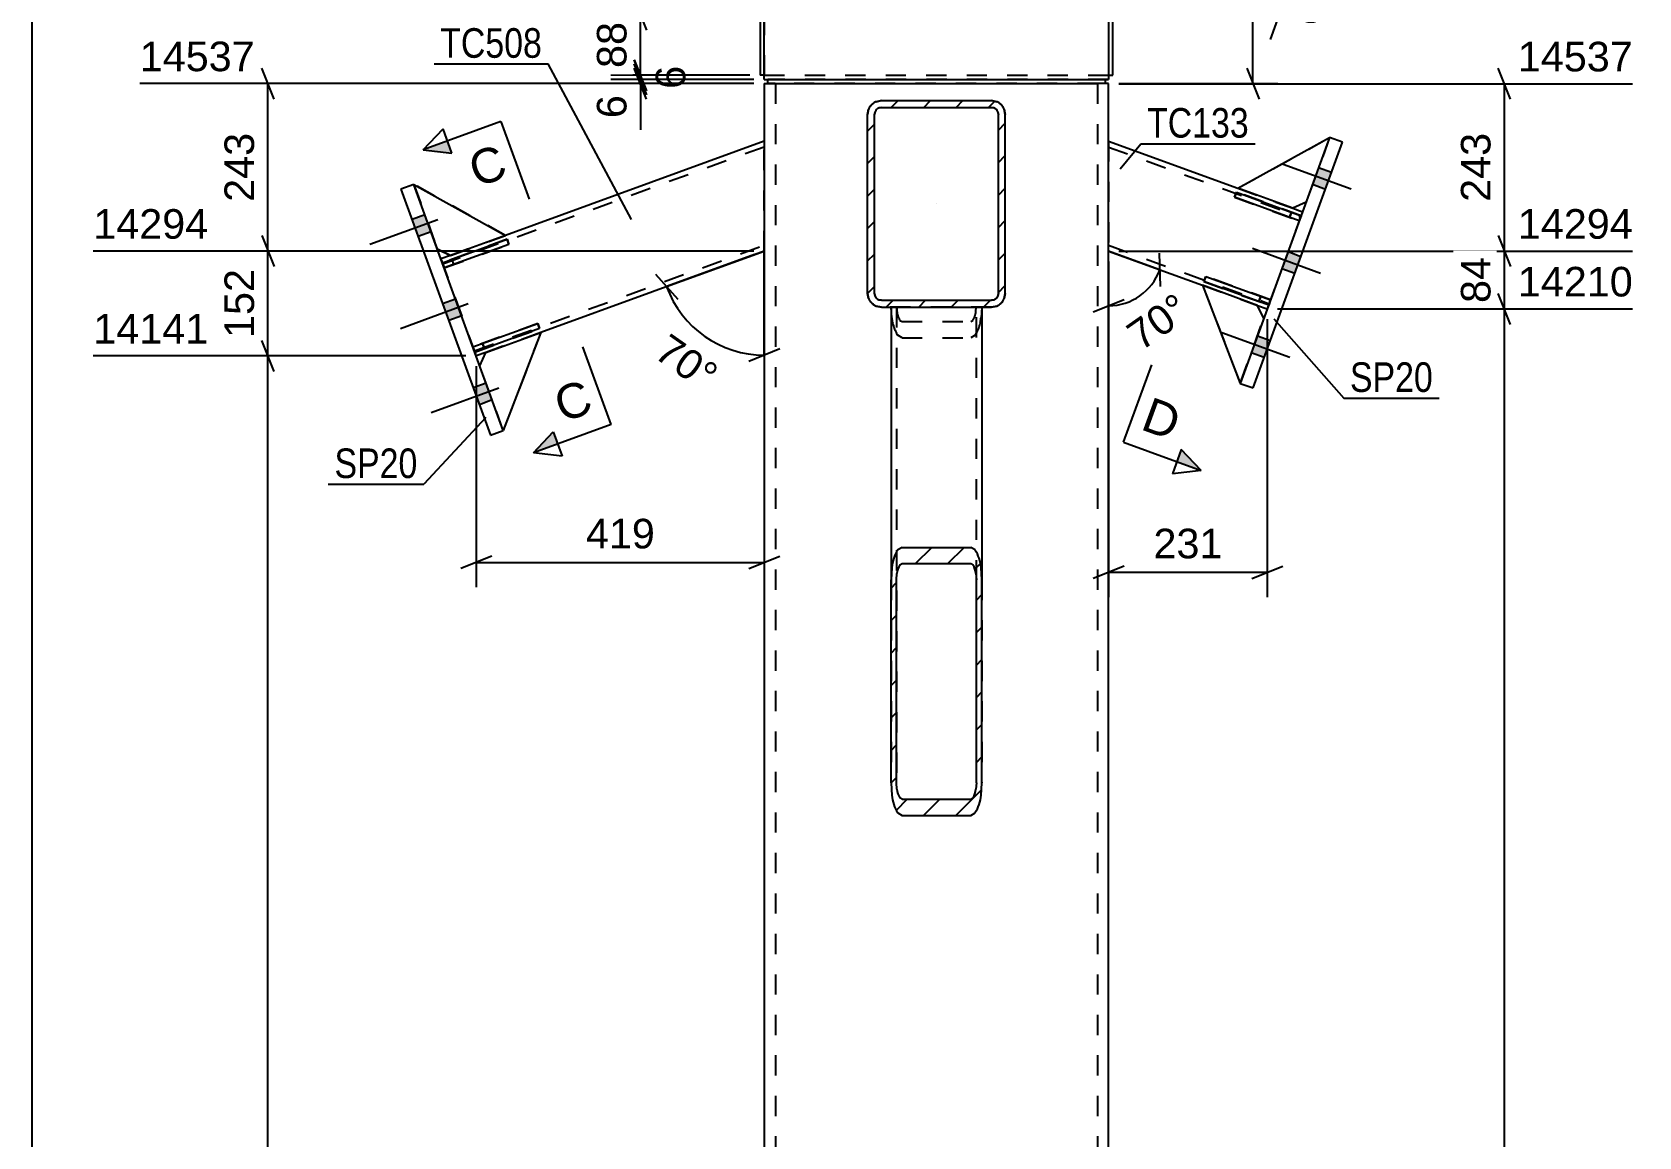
# Model space of a CAD drawing. Header units: millimetres. Extents: x -365 to 476, y -61 to 533.
# Drawn here: x -87.6 to 68, y 347.9 to 454.9 of the extents above; entities that cross this region are included whole.
import ezdxf

# ---------------------------------------------------------------- set-up
doc = ezdxf.new("R2010")
doc.units = ezdxf.units.MM
doc.linetypes.add('DXK_LINE_DOT2', pattern=[3.9198, 1.9599, -1.9599])
doc.linetypes.add('DXK_LINE_DOT3', pattern=[5.9187, 2.979, -0.9799, 0.9799, -0.9799])
doc.styles.add('Arial', font='arial.ttf', dxfattribs={"height": 0.2})
doc.styles.add('Arial Narrow', font='ARIALN.TTF', dxfattribs={"height": 0.2})

# ---------------------------------------------------------------- blocks, each defined once
blk = doc.blocks.new('Part-284858020-1222 - 1136')
at = {"linetype": 'Continuous'}
h = blk.add_hatch(dxfattribs=at)
h.set_pattern_fill('', scale=0.7, style=0, pattern_type=0)
h.set_pattern_definition([(45, (-6.6667, 429.5982), (-1.57154, 1.57154), [])])
h.paths.add_polyline_path([(-6.67, 446.93), (-6.67, 429.6), (-6.57, 429.09), (-6.28, 428.66), (-5.84, 428.37), (-5.33, 428.26), (5.33, 428.26), (5.84, 428.37), (6.28, 428.66), (6.57, 429.09), (6.67, 429.6), (6.67, 446.93), (6.57, 447.44), (6.28, 447.87), (5.84, 448.16), (5.33, 448.26), (-5.33, 448.26), (-5.84, 448.16), (-6.28, 447.87), (-6.57, 447.44)])
h.paths.add_polyline_path([(-5.8, 447.4), (-5.59, 447.55), (-5.33, 447.6), (5.33, 447.6), (5.59, 447.55), (5.8, 447.4), (5.95, 447.19), (6, 446.93), (6, 429.6), (5.95, 429.34), (5.8, 429.13), (5.59, 428.98), (5.33, 428.93), (-5.33, 428.93), (-5.59, 428.98), (-5.8, 429.13), (-5.95, 429.34), (-6, 429.6), (-6, 446.93), (-5.95, 447.19)])
at = {"color": 7, "linetype": 'DXK_LINE_DOT2'}
for p, q in [((-5.84, 448.16), (-5.33, 448.26)), ((-5.33, 448.26), (5.33, 448.26)), ((5.33, 448.26), (5.84, 448.16)), ((-6.67, 446.93), (-6.57, 447.44)), ((-6.67, 429.6), (-6.67, 446.93)), ((-5.95, 447.19), (-6, 446.93)), ((-6, 429.6), (-6, 446.93)), ((-5.33, 447.6), (-5.59, 447.55)), ((-5.33, 447.6), (5.33, 447.6)), ((5.59, 447.55), (5.33, 447.6)), ((6, 446.93), (5.95, 447.19)), ((6, 429.6), (6, 446.93)), ((6.57, 447.44), (6.67, 446.93)), ((6.67, 429.6), (6.67, 446.93)), ((-6.57, 429.09), (-6.67, 429.6)), ((-6, 429.6), (-5.95, 429.34)), ((5.95, 429.34), (6, 429.6)), ((6.67, 429.6), (6.57, 429.09)), ((-5.33, 428.26), (-5.84, 428.37)), ((-5.59, 428.98), (-5.33, 428.93)), ((-5.33, 428.93), (5.33, 428.93)), ((-5.33, 428.26), (5.33, 428.26)), ((5.33, 428.93), (5.59, 428.98)), ((5.84, 428.37), (5.33, 428.26))]:
    blk.add_line(p, q, dxfattribs=at)
at = {"color": 2, "linetype": 'Continuous'}
for p, q in [((-5.33, 448.26), (-5.84, 448.16)), ((-5.33, 448.26), (5.33, 448.26)), ((5.84, 448.16), (5.33, 448.26)), ((-6.57, 447.44), (-6.67, 446.93)), ((-6.67, 429.6), (-6.67, 446.93)), ((-6, 446.93), (-5.95, 447.19)), ((-6, 429.6), (-6, 446.93)), ((-5.59, 447.55), (-5.33, 447.6)), ((-5.33, 447.6), (5.33, 447.6)), ((5.33, 447.6), (5.59, 447.55)), ((5.95, 447.19), (6, 446.93)), ((6, 429.6), (6, 446.93)), ((6.67, 446.93), (6.57, 447.44)), ((6.67, 429.6), (6.67, 446.93)), ((-6.67, 429.6), (-6.57, 429.09)), ((-5.95, 429.34), (-6, 429.6)), ((6, 429.6), (5.95, 429.34)), ((6.57, 429.09), (6.67, 429.6)), ((-5.84, 428.37), (-5.33, 428.26)), ((-5.33, 428.93), (-5.59, 428.98)), ((-5.33, 428.93), (5.33, 428.93)), ((-5.33, 428.26), (5.33, 428.26)), ((5.59, 428.98), (5.33, 428.93)), ((5.33, 428.26), (5.84, 428.37))]:
    blk.add_line(p, q, dxfattribs=at)
at = {"color": 7, "linetype": 'DXK_LINE_DOT3'}
blk.add_line((0, 438.26), (0, 438.26), dxfattribs=at)
at = {"color": 7, "linetype": 'DXK_LINE_DOT2'}
for centre, radius, start, end in [((-5.33, 446.93), 1.33, 112.5, 157.5), ((-5.33, 446.93), 0.667, 112.5, 157.5), ((5.33, 446.93), 0.667, 22.5, 67.5), ((5.33, 446.93), 1.33, 22.5, 67.5), ((-5.33, 429.6), 1.33, 202.5, 247.5), ((-5.33, 429.6), 0.667, 202.5, 247.5), ((5.33, 429.6), 0.667, 292.5, 337.5), ((5.33, 429.6), 1.33, 292.5, 337.5)]:
    blk.add_arc(centre, radius, start, end, dxfattribs=at)
at = {"color": 2, "linetype": 'Continuous'}
for centre, radius, start, end in [((-5.33, 446.93), 1.33, 112.5, 157.5), ((-5.33, 446.93), 0.667, 112.5, 157.5), ((5.33, 446.93), 0.667, 22.5, 67.5), ((5.33, 446.93), 1.33, 22.5, 67.5), ((-5.33, 429.6), 1.33, 202.5, 247.5), ((-5.33, 429.6), 0.667, 202.5, 247.5), ((5.33, 429.6), 0.667, 292.5, 337.5), ((5.33, 429.6), 1.33, 292.5, 337.5)]:
    blk.add_arc(centre, radius, start, end, dxfattribs=at)
blk = doc.blocks.new('Part-284858020-1225 - 1136')
at = {"linetype": 'Continuous'}
h = blk.add_hatch(dxfattribs=at)
h.set_pattern_fill('', scale=0.7, style=0, pattern_type=0)
h.set_pattern_definition([(45, (-4.4, 382.2082), (-1.57154, 1.57154), [])])
h.paths.add_polyline_path([(-4.4, 401.87), (-4.4, 382.21), (-4.32, 381), (-4.09, 379.98), (-3.74, 379.3), (-3.33, 379.06), (3.33, 379.06), (3.74, 379.3), (4.09, 379.98), (4.32, 381), (4.4, 382.21), (4.4, 401.87), (4.32, 403.07), (4.09, 404.09), (3.74, 404.77), (3.33, 405.01), (-3.33, 405.01), (-3.74, 404.77), (-4.09, 404.09), (-4.32, 403.07)])
h.paths.add_polyline_path([(-3.71, 402.98), (-3.54, 403.32), (-3.33, 403.44), (3.33, 403.44), (3.54, 403.32), (3.71, 402.98), (3.83, 402.47), (3.87, 401.87), (3.87, 382.21), (3.83, 381.61), (3.71, 381.1), (3.54, 380.76), (3.33, 380.64), (-3.33, 380.64), (-3.54, 380.76), (-3.71, 381.1), (-3.83, 381.61), (-3.87, 382.21), (-3.87, 401.87), (-3.83, 402.47)])
at = {"color": 2, "linetype": 'Continuous'}
for p, q in [((-4.4, 428.26), (-4.4, 401.87)), ((4.4, 428.26), (4.4, 401.87)), ((-3.33, 405.01), (-3.74, 404.77)), ((-3.33, 405.01), (3.33, 405.01)), ((3.74, 404.77), (3.33, 405.01)), ((-4.32, 403.07), (-4.4, 401.87)), ((-3.54, 403.32), (-3.33, 403.44)), ((-3.33, 403.44), (3.33, 403.44)), ((3.33, 403.44), (3.54, 403.32)), ((4.4, 401.87), (4.32, 403.07)), ((-4.4, 382.21), (-4.4, 401.87)), ((-3.87, 401.87), (-3.83, 402.47)), ((-3.87, 382.21), (-3.87, 401.87)), ((3.83, 402.47), (3.87, 401.87)), ((3.87, 382.21), (3.87, 401.87)), ((4.4, 382.21), (4.4, 401.87)), ((-4.4, 382.21), (-4.32, 381)), ((-3.83, 381.61), (-3.87, 382.21)), ((3.87, 382.21), (3.83, 381.61)), ((4.32, 381), (4.4, 382.21)), ((-3.33, 380.64), (-3.54, 380.76)), ((-3.33, 380.64), (3.33, 380.64)), ((3.54, 380.76), (3.33, 380.64)), ((-3.74, 379.3), (-3.33, 379.06)), ((-3.33, 379.06), (3.33, 379.06)), ((3.33, 379.06), (3.74, 379.3))]:
    blk.add_line(p, q, dxfattribs=at)
at = {"color": 7, "linetype": 'DXK_LINE_DOT2'}
for p, q in [((-4.4, 428.26), (4.4, 428.26)), ((-4.32, 427.24), (-4.39, 428.26)), ((-3.87, 428.26), (-3.87, 382.21)), ((-3.85, 428.26), (-3.83, 427.84)), ((3.83, 427.84), (3.85, 428.26)), ((3.87, 428.26), (3.85, 428.26)), ((3.87, 382.21), (3.87, 428.26)), ((4.39, 428.26), (4.32, 427.24)), ((-3.54, 426.99), (-3.33, 426.87)), ((-3.33, 426.87), (3.33, 426.87)), ((3.33, 426.87), (3.54, 426.99)), ((-3.33, 425.3), (-3.74, 425.54)), ((-3.33, 425.3), (3.33, 425.3)), ((3.74, 425.54), (3.33, 425.3)), ((-4.4, 401.87), (-4.4, 382.21)), ((4.4, 401.87), (4.4, 382.21))]:
    blk.add_line(p, q, dxfattribs=at)
for centre, radius, start, end in [((-0.65, 427.53), 3.68, 184.5911, 212.8755), ((-1.99, 427.99), 1.84, 184.5911, 212.8755), ((1.99, 427.99), 1.84, 327.1245, 355.4089), ((0.65, 427.53), 3.68, 327.1245, 355.4089)]:
    blk.add_arc(centre, radius, start, end, dxfattribs=at)
at = {"color": 2, "linetype": 'Continuous'}
for centre, radius, start, end in [((-0.65, 402.78), 3.68, 147.1245, 175.4089), ((0.65, 402.78), 3.68, 4.5911, 32.8755), ((-1.99, 402.32), 1.84, 147.1245, 175.4089), ((1.99, 402.32), 1.84, 4.5911, 32.8755), ((-1.99, 381.75), 1.84, 184.5911, 212.8755), ((1.99, 381.75), 1.84, 327.1245, 355.4089), ((-0.65, 381.3), 3.68, 184.5911, 212.8755), ((0.65, 381.3), 3.68, 327.1245, 355.4089)]:
    blk.add_arc(centre, radius, start, end, dxfattribs=at)
blk = doc.blocks.new('Part-284858020-1292 - 1136')
at = {"color": 2, "linetype": 'Continuous'}
for p, q in [((-16.67, 449.91), (-16.67, 104.87)), ((-16.67, 449.91), (-16.33, 449.91)), ((-15.61, 449.91), (-14.53, 449.91)), ((-14.53, 449.91), (15.61, 449.91)), ((16.67, 449.91), (16.33, 449.91)), ((16.67, 104.87), (16.67, 449.91))]:
    blk.add_line(p, q, dxfattribs=at)
at = {"color": 7, "linetype": 'DXK_LINE_DOT2'}
for p, q in [((-16.5, 449.91), (-15.61, 449.91)), ((-15.6, 449.91), (-15.6, 104.87)), ((16.33, 449.91), (15.35, 449.91)), ((15.6, 449.91), (15.6, 104.87))]:
    blk.add_line(p, q, dxfattribs=at)
blk = doc.blocks.new('Part-284858020-1227 - 1136')
at = {"color": 7, "linetype": 'DXK_LINE_DOT2'}
for p, q in [((-16.67, 443.77), (-47.81, 432.43)), ((-16.67, 433.69), (-16.67, 444.33)), ((-41.73, 435.21), (-47.05, 433.28)), ((-44.75, 424.04), (-16.67, 434.26)), ((-47.99, 432.93), (-44.57, 423.54)), ((-38.31, 425.82), (-43.63, 423.88))]:
    blk.add_line(p, q, dxfattribs=at)
at = {"color": 2, "linetype": 'Continuous'}
for p, q in [((-16.67, 444.33), (-41.73, 435.21)), ((-47.05, 433.28), (-47.99, 432.93)), ((-16.67, 433.69), (-38.31, 425.82)), ((-43.63, 423.88), (-44.57, 423.54))]:
    blk.add_line(p, q, dxfattribs=at)
blk = doc.blocks.new('Part-284858020-1311 - 1136')
at = {"color": 2, "linetype": 'Continuous'}
for p, q in [((-47.85, 432.56), (-41.59, 434.84)), ((-41.41, 434.34), (-47.67, 432.06)), ((-41.59, 434.84), (-41.41, 434.34)), ((-47.67, 432.06), (-47.85, 432.56))]:
    blk.add_line(p, q, dxfattribs=at)
at = {"color": 7, "linetype": 'DXK_LINE_DOT2'}
blk.add_line((-46.73, 432.4), (-46.91, 432.9), dxfattribs=at)
blk = doc.blocks.new('Part-284858020-1305 - 1136')
at = {"color": 7, "linetype": 'DXK_LINE_DOT2'}
for p, q in [((29.2, 439.77), (38.08, 444.7)), ((38.08, 444.7), (35.8, 438.43)), ((34.52, 437.84), (29.2, 439.77)), ((35.8, 438.43), (34.52, 437.84))]:
    blk.add_line(p, q, dxfattribs=at)
blk = doc.blocks.new('Part-284858020-1309 - 1136')
at = {"color": 7, "linetype": 'DXK_LINE_DOT2'}
for p, q in [((-41.59, 434.84), (-47.85, 432.56)), ((-47.67, 432.06), (-41.41, 434.34)), ((-41.41, 434.34), (-41.59, 434.84)), ((-46.73, 432.4), (-46.91, 432.9)), ((-47.85, 432.56), (-47.67, 432.06))]:
    blk.add_line(p, q, dxfattribs=at)
blk = doc.blocks.new('Part-284858020-1288 - 1136')
at = {"color": 2, "linetype": 'Continuous'}
for p, q in [((-17.07, 456.57), (-16.67, 456.57)), ((-17.07, 456.57), (-17.07, 450.71)), ((-16.67, 450.71), (-17.07, 450.71))]:
    blk.add_line(p, q, dxfattribs=at)
at = {"color": 7, "linetype": 'DXK_LINE_DOT2'}
blk.add_line((-16.67, 456.57), (-16.67, 450.71), dxfattribs=at)
blk = doc.blocks.new('Part-284858020-1246 - 1136')
at = {"color": 2, "linetype": 'Continuous'}
for p, q in [((16.67, 444.33), (29.2, 439.77)), ((34.52, 437.84), (35.46, 437.49)), ((16.67, 433.69), (25.78, 430.38)), ((31.1, 428.44), (32.04, 428.1))]:
    blk.add_line(p, q, dxfattribs=at)
at = {"color": 7, "linetype": 'DXK_LINE_DOT2'}
for p, q in [((16.67, 444.33), (16.67, 433.69)), ((16.67, 443.77), (35.28, 436.99)), ((29.2, 439.77), (34.52, 437.84)), ((35.46, 437.49), (32.04, 428.1)), ((16.67, 434.26), (32.22, 428.6)), ((25.78, 430.38), (31.1, 428.44))]:
    blk.add_line(p, q, dxfattribs=at)
blk = doc.blocks.new('Part-284858020-1248 - 1136')
at = {"color": 2, "linetype": 'Continuous'}
for p, q in [((38.08, 444.7), (29.42, 420.89)), ((30.67, 420.44), (39.34, 444.24)), ((39.34, 444.24), (38.08, 444.7)), ((29.42, 420.89), (30.67, 420.44))]:
    blk.add_line(p, q, dxfattribs=at)
blk = doc.blocks.new('Part-284858020-1249 - 1136')
at = {"color": 2, "linetype": 'Continuous'}
for p, q in [((-50.61, 440.14), (-51.86, 439.68)), ((-51.86, 439.68), (-43.2, 415.88)), ((-41.95, 416.33), (-50.61, 440.14)), ((-43.2, 415.88), (-41.95, 416.33))]:
    blk.add_line(p, q, dxfattribs=at)
blk = doc.blocks.new('Part-284858020-1306 - 1136')
at = {"color": 2, "linetype": 'Continuous'}
for p, q in [((29.2, 439.77), (38.08, 444.7)), ((34.52, 437.84), (29.2, 439.77)), ((35.8, 438.43), (34.52, 437.84))]:
    blk.add_line(p, q, dxfattribs=at)
at = {"color": 7, "linetype": 'DXK_LINE_DOT2'}
blk.add_line((38.08, 444.7), (35.8, 438.43), dxfattribs=at)
blk = doc.blocks.new('Part-284858020-1316 - 1136')
at = {"color": 2, "linetype": 'Continuous'}
for p, q in [((-43.63, 423.88), (-38.31, 425.82)), ((-38.31, 425.82), (-41.95, 416.33)), ((-44.23, 422.6), (-43.63, 423.88))]:
    blk.add_line(p, q, dxfattribs=at)
at = {"color": 7, "linetype": 'DXK_LINE_DOT2'}
blk.add_line((-41.95, 416.33), (-44.23, 422.6), dxfattribs=at)
blk = doc.blocks.new('Part-284858020-1315 - 1136')
at = {"color": 7, "linetype": 'DXK_LINE_DOT2'}
for p, q in [((-43.63, 423.88), (-38.31, 425.82)), ((-38.31, 425.82), (-41.95, 416.33)), ((-44.23, 422.6), (-43.63, 423.88)), ((-41.95, 416.33), (-44.23, 422.6))]:
    blk.add_line(p, q, dxfattribs=at)
blk = doc.blocks.new('Part-284858020-1252 - 1136')
at = {"color": 2, "linetype": 'Continuous'}
for p, q in [((-16.33, 449.91), (-16.33, 450.31)), ((-16.33, 450.31), (16.33, 450.31)), ((-15.61, 449.91), (-16.33, 449.91)), ((16.33, 449.91), (15.61, 449.91)), ((16.33, 450.31), (16.33, 449.91))]:
    blk.add_line(p, q, dxfattribs=at)
at = {"color": 7, "linetype": 'DXK_LINE_DOT2'}
blk.add_line((15.61, 449.91), (-15.61, 449.91), dxfattribs=at)
blk = doc.blocks.new('Part-284858020-1258 - 1136')
at = {"color": 7, "linetype": 'DXK_LINE_DOT2'}
for p, q in [((-5.33, 448.26), (-5.84, 448.16)), ((-5.33, 448.26), (5.33, 448.26)), ((5.84, 448.16), (5.33, 448.26)), ((-6.57, 447.44), (-6.67, 446.93)), ((-6.67, 429.6), (-6.67, 446.93)), ((-6, 446.93), (-5.95, 447.19)), ((-6, 429.6), (-6, 446.93)), ((-5.59, 447.55), (-5.33, 447.6)), ((-5.33, 447.6), (5.33, 447.6)), ((5.33, 447.6), (5.59, 447.55)), ((5.95, 447.19), (6, 446.93)), ((6, 429.6), (6, 446.93)), ((6.67, 446.93), (6.57, 447.44)), ((6.67, 429.6), (6.67, 446.93)), ((-6.67, 429.6), (-6.57, 429.09)), ((-5.95, 429.34), (-6, 429.6)), ((6, 429.6), (5.95, 429.34)), ((6.57, 429.09), (6.67, 429.6)), ((-5.84, 428.37), (-5.33, 428.26)), ((-5.33, 428.93), (-5.59, 428.98)), ((-5.33, 428.93), (5.33, 428.93)), ((5.33, 428.26), (-5.33, 428.26)), ((5.59, 428.98), (5.33, 428.93)), ((5.33, 428.26), (5.84, 428.37))]:
    blk.add_line(p, q, dxfattribs=at)
at = {"color": 7, "linetype": 'DXK_LINE_DOT3'}
blk.add_line((0, 438.26), (0, 438.26), dxfattribs=at)
at = {"color": 7, "linetype": 'DXK_LINE_DOT2'}
for centre, radius, start, end in [((-5.33, 446.93), 1.33, 112.5, 157.5), ((-5.33, 446.93), 0.667, 112.5, 157.5), ((5.33, 446.93), 0.667, 22.5, 67.5), ((5.33, 446.93), 1.33, 22.5, 67.5), ((-5.33, 429.6), 1.33, 202.5, 247.5), ((-5.33, 429.6), 0.667, 202.5, 247.5), ((5.33, 429.6), 0.667, 292.5, 337.5), ((5.33, 429.6), 1.33, 292.5, 337.5)]:
    blk.add_arc(centre, radius, start, end, dxfattribs=at)
blk = doc.blocks.new('Part-284858020-1286 - 1136')
at = {"color": 2, "linetype": 'Continuous'}
for p, q in [((-16.67, 456.97), (-14.9, 456.97)), ((-16.67, 456.97), (-16.67, 456.17)), ((-16.67, 450.31), (-16.67, 456.17)), ((1.24, 456.97), (-1.57, 456.97)), ((16.67, 456.97), (14.57, 456.97)), ((16.67, 456.97), (16.67, 456.91)), ((16.67, 456.91), (16.67, 450.31)), ((-16.67, 450.31), (-16.33, 450.31)), ((16.33, 450.31), (16.67, 450.31))]:
    blk.add_line(p, q, dxfattribs=at)
at = {"color": 7, "linetype": 'DXK_LINE_DOT2'}
for p, q in [((-16.67, 456.57), (16.67, 456.57)), ((-16.67, 456.57), (-16.67, 456.54)), ((-16.67, 456.54), (-16.67, 456.33)), ((-14.9, 456.97), (-1.57, 456.97)), ((14.57, 456.97), (1.24, 456.97)), ((16.67, 456.54), (16.67, 456.57)), ((-16.67, 450.71), (16.67, 450.71)), ((16.67, 450.31), (-16.33, 450.31))]:
    blk.add_line(p, q, dxfattribs=at)
blk = doc.blocks.new('Part-284858020-1287 - 1136')
at = {"color": 2, "linetype": 'Continuous'}
for p, q in [((17.07, 456.57), (16.67, 456.57)), ((17.07, 450.71), (17.07, 456.57)), ((16.67, 450.71), (17.07, 450.71))]:
    blk.add_line(p, q, dxfattribs=at)
at = {"color": 7, "linetype": 'DXK_LINE_DOT2'}
blk.add_line((16.67, 456.57), (16.67, 450.71), dxfattribs=at)
blk = doc.blocks.new('Part-284858020-1301 - 1136')
at = {"color": 7, "linetype": 'DXK_LINE_DOT2'}
for p, q in [((29.06, 439.4), (28.88, 438.9)), ((28.88, 438.9), (35.14, 436.62)), ((35.32, 437.12), (29.06, 439.4)), ((34.38, 437.46), (34.2, 436.96)), ((35.14, 436.62), (35.32, 437.12))]:
    blk.add_line(p, q, dxfattribs=at)
blk = doc.blocks.new('Part-284858020-1302 - 1136')
at = {"color": 7, "linetype": 'DXK_LINE_DOT2'}
for p, q in [((26.1, 431.25), (25.91, 430.75)), ((32.36, 428.97), (26.1, 431.25)), ((25.91, 430.75), (32.18, 428.47)), ((31.42, 429.32), (31.24, 428.82)), ((32.18, 428.47), (32.36, 428.97))]:
    blk.add_line(p, q, dxfattribs=at)
blk = doc.blocks.new('Part-284858020-1303 - 1136')
at = {"color": 2, "linetype": 'Continuous'}
for p, q in [((28.88, 438.9), (29.06, 439.4)), ((35.14, 436.62), (28.88, 438.9)), ((29.06, 439.4), (35.32, 437.12)), ((35.32, 437.12), (35.14, 436.62))]:
    blk.add_line(p, q, dxfattribs=at)
at = {"color": 7, "linetype": 'DXK_LINE_DOT2'}
blk.add_line((34.2, 436.96), (34.38, 437.46), dxfattribs=at)
blk = doc.blocks.new('Part-284858020-1304 - 1136')
at = {"color": 2, "linetype": 'Continuous'}
for p, q in [((25.91, 430.75), (26.1, 431.25)), ((26.1, 431.25), (32.36, 428.97)), ((32.18, 428.47), (25.91, 430.75)), ((32.36, 428.97), (32.18, 428.47))]:
    blk.add_line(p, q, dxfattribs=at)
at = {"color": 7, "linetype": 'DXK_LINE_DOT2'}
blk.add_line((31.24, 428.82), (31.42, 429.32), dxfattribs=at)
blk = doc.blocks.new('Part-284858020-1307 - 1136')
at = {"color": 7, "linetype": 'DXK_LINE_DOT2'}
for p, q in [((31.1, 428.44), (25.78, 430.38)), ((25.78, 430.38), (29.42, 420.89)), ((31.7, 427.16), (31.1, 428.44)), ((29.42, 420.89), (31.7, 427.16))]:
    blk.add_line(p, q, dxfattribs=at)
blk = doc.blocks.new('Part-284858020-1308 - 1136')
at = {"color": 2, "linetype": 'Continuous'}
for p, q in [((31.1, 428.44), (25.78, 430.38)), ((25.78, 430.38), (29.42, 420.89)), ((31.7, 427.16), (31.1, 428.44))]:
    blk.add_line(p, q, dxfattribs=at)
at = {"color": 7, "linetype": 'DXK_LINE_DOT2'}
blk.add_line((29.42, 420.89), (31.7, 427.16), dxfattribs=at)
blk = doc.blocks.new('Part-284858020-1310 - 1136')
at = {"color": 7, "linetype": 'DXK_LINE_DOT2'}
for p, q in [((-38.62, 426.69), (-44.89, 424.41)), ((-38.44, 426.19), (-38.62, 426.69)), ((-44.71, 423.91), (-38.44, 426.19)), ((-44.89, 424.41), (-44.71, 423.91)), ((-43.95, 424.76), (-43.77, 424.26))]:
    blk.add_line(p, q, dxfattribs=at)
blk = doc.blocks.new('Part-284858020-1312 - 1136')
at = {"color": 2, "linetype": 'Continuous'}
for p, q in [((-44.89, 424.41), (-38.62, 426.69)), ((-38.62, 426.69), (-38.44, 426.19)), ((-38.44, 426.19), (-44.71, 423.91)), ((-44.71, 423.91), (-44.89, 424.41))]:
    blk.add_line(p, q, dxfattribs=at)
at = {"color": 7, "linetype": 'DXK_LINE_DOT2'}
blk.add_line((-43.77, 424.26), (-43.95, 424.76), dxfattribs=at)
blk = doc.blocks.new('Part-284858020-1313 - 1136')
at = {"color": 7, "linetype": 'DXK_LINE_DOT2'}
for p, q in [((-41.73, 435.21), (-50.61, 440.14)), ((-50.61, 440.14), (-48.33, 433.87)), ((-47.05, 433.28), (-41.73, 435.21)), ((-48.33, 433.87), (-47.05, 433.28))]:
    blk.add_line(p, q, dxfattribs=at)
blk = doc.blocks.new('Part-284858020-1314 - 1136')
at = {"color": 2, "linetype": 'Continuous'}
for p, q in [((-50.61, 440.14), (-41.73, 435.21)), ((-41.73, 435.21), (-47.05, 433.28)), ((-47.05, 433.28), (-48.33, 433.87))]:
    blk.add_line(p, q, dxfattribs=at)
at = {"color": 7, "linetype": 'DXK_LINE_DOT2'}
blk.add_line((-48.33, 433.87), (-50.61, 440.14), dxfattribs=at)
blk = doc.blocks.new('Bolt-284858020-1339 - 1136')
at = {"linetype": 'Continuous'}
for points in [[(37.67, 439.67), (38.26, 441.3), (37.01, 441.75), (36.42, 440.13)], [(37.67, 439.67), (38.26, 441.3), (37.01, 441.75), (36.42, 440.13)], [(37.67, 439.67), (38.26, 441.3), (37.01, 441.75), (36.42, 440.13)], [(34.71, 431.53), (35.3, 433.15), (34.05, 433.61), (33.45, 431.98)], [(34.71, 431.53), (35.3, 433.15), (34.05, 433.61), (33.45, 431.98)], [(31.74, 423.38), (32.34, 425.01), (31.08, 425.47), (30.49, 423.84)], [(31.74, 423.38), (32.34, 425.01), (31.08, 425.47), (30.49, 423.84)], [(31.74, 423.38), (32.34, 425.01), (31.08, 425.47), (30.49, 423.84)]]:
    blk.add_hatch(color=1, dxfattribs=at).paths.add_polyline_path(points)
at = {"color": 1, "linetype": 'Continuous'}
for p, q in [((40.16, 439.69), (33.58, 442.08)), ((40.16, 439.69), (33.58, 442.08)), ((40.16, 439.69), (33.58, 442.08)), ((38.26, 441.3), (37.01, 441.75)), ((38.26, 441.3), (37.01, 441.75)), ((38.26, 441.3), (37.01, 441.75)), ((37.67, 439.67), (36.42, 440.13)), ((37.67, 439.67), (36.42, 440.13)), ((37.67, 439.67), (36.42, 440.13)), ((37.2, 431.54), (30.62, 433.94)), ((37.2, 431.54), (30.62, 433.94)), ((35.3, 433.15), (34.05, 433.61)), ((35.3, 433.15), (34.05, 433.61)), ((34.71, 431.53), (33.45, 431.98)), ((34.71, 431.53), (33.45, 431.98)), ((34.23, 423.4), (27.65, 425.79)), ((34.23, 423.4), (27.65, 425.79)), ((34.23, 423.4), (27.65, 425.79)), ((32.34, 425.01), (31.08, 425.47)), ((32.34, 425.01), (31.08, 425.47)), ((32.34, 425.01), (31.08, 425.47)), ((31.74, 423.38), (30.49, 423.84)), ((31.74, 423.38), (30.49, 423.84)), ((31.74, 423.38), (30.49, 423.84))]:
    blk.add_line(p, q, dxfattribs=at)
blk = doc.blocks.new('Bolt-284858020-1340 - 1136')
at = {"linetype": 'Continuous'}
for points in [[(-48.95, 435.57), (-49.54, 437.19), (-50.79, 436.74), (-50.2, 435.11)], [(-48.95, 435.57), (-49.54, 437.19), (-50.79, 436.74), (-50.2, 435.11)], [(-48.95, 435.57), (-49.54, 437.19), (-50.79, 436.74), (-50.2, 435.11)], [(-45.98, 427.42), (-46.58, 429.05), (-47.83, 428.59), (-47.24, 426.97)], [(-45.98, 427.42), (-46.58, 429.05), (-47.83, 428.59), (-47.24, 426.97)], [(-43.02, 419.28), (-43.61, 420.91), (-44.86, 420.45), (-44.27, 418.82)], [(-43.02, 419.28), (-43.61, 420.91), (-44.86, 420.45), (-44.27, 418.82)], [(-43.02, 419.28), (-43.61, 420.91), (-44.86, 420.45), (-44.27, 418.82)]]:
    blk.add_hatch(color=1, dxfattribs=at).paths.add_polyline_path(points)
at = {"color": 1, "linetype": 'Continuous'}
for p, q in [((-48.3, 436.72), (-54.88, 434.33)), ((-48.3, 436.72), (-54.88, 434.33)), ((-48.3, 436.72), (-54.88, 434.33)), ((-49.54, 437.19), (-50.79, 436.74)), ((-49.54, 437.19), (-50.79, 436.74)), ((-49.54, 437.19), (-50.79, 436.74)), ((-48.95, 435.57), (-50.2, 435.11)), ((-48.95, 435.57), (-50.2, 435.11)), ((-48.95, 435.57), (-50.2, 435.11)), ((-45.34, 428.58), (-51.92, 426.18)), ((-45.34, 428.58), (-51.92, 426.18)), ((-46.58, 429.05), (-47.83, 428.59)), ((-46.58, 429.05), (-47.83, 428.59)), ((-45.98, 427.42), (-47.24, 426.97)), ((-45.98, 427.42), (-47.24, 426.97)), ((-42.38, 420.43), (-48.95, 418.04)), ((-42.38, 420.43), (-48.95, 418.04)), ((-42.38, 420.43), (-48.95, 418.04)), ((-43.61, 420.91), (-44.86, 420.45)), ((-43.61, 420.91), (-44.86, 420.45)), ((-43.61, 420.91), (-44.86, 420.45)), ((-43.02, 419.28), (-44.27, 418.82)), ((-43.02, 419.28), (-44.27, 418.82)), ((-43.02, 419.28), (-44.27, 418.82))]:
    blk.add_line(p, q, dxfattribs=at)
blk = doc.blocks.new('StraightDimension-284858020-16492 - 1136')
at = {"color": 7, "linetype": 'Continuous'}
for p, q in [((-29.27, 452.21), (-28.07, 449.21)), ((-28.07, 448.81), (-29.27, 451.81)), ((-18.07, 450.71), (-31.07, 450.71)), ((-17.67, 450.31), (-31.07, 450.31)), ((-28.67, 450.31), (-28.67, 450.71))]:
    blk.add_line(p, q, dxfattribs=at)
at = {"color": 0}
blk.add_wipeout([(-23.72, 452.22), (-27.92, 452.22), (-27.92, 448.8), (-23.72, 448.8)], dxfattribs=at)
at = {"color": 3, "style": 'Arial'}
blk.add_text('6', height=2.87, rotation=90.0002, dxfattribs=at).set_placement((-24.32, 449.4))
blk = doc.blocks.new('StraightDimension-284858020-16491 - 1136')
at = {"color": 7, "linetype": 'Continuous'}
for p, q in [((-29.27, 458.07), (-28.07, 455.07)), ((-18.07, 456.57), (-31.52, 456.57)), ((-28.67, 450.71), (-28.67, 456.57)), ((-28.07, 449.21), (-29.27, 452.21)), ((-18.07, 450.71), (-31.52, 450.71))]:
    blk.add_line(p, q, dxfattribs=at)
at = {"color": 0}
blk.add_wipeout([(-29.42, 456.46), (-33.62, 456.46), (-33.62, 450.82), (-29.42, 450.82)], dxfattribs=at)
at = {"color": 3, "style": 'Arial'}
blk.add_text('88', height=2.865, rotation=90.0002, dxfattribs=at).set_placement((-30.02, 451.42))
blk = doc.blocks.new('StraightDimension-284858020-16274 - 1136')
at = {"color": 7, "linetype": 'Continuous'}
for p, q in [((-64.14, 422.04), (-65.34, 425.04)), ((-45.57, 423.54), (-81.66, 423.54)), ((-64.74, 211.99), (-64.74, 423.54))]:
    blk.add_line(p, q, dxfattribs=at)
at = {"color": 0, "linetype": 'Continuous'}
blk.add_wipeout([(-69.94, 424.14), (-69.94, 428.34), (-82.26, 428.34), (-82.26, 424.14)], dxfattribs=at)
at = {"color": 3, "linetype": 'Continuous', "style": 'Arial'}
blk.add_text('14141', height=2.865, dxfattribs=at).set_placement((-81.66, 424.74))
blk = doc.blocks.new('AngleDimension-284858020-17068 - 1136')
at = {"color": 7, "linetype": 'Continuous'}
for p, q in [((21.63, 431.89), (16.67, 433.69)), ((16.67, 428.41), (16.67, 433.69)), ((16.67, 432.69), (16.67, 428.41)), ((21.58, 433.5), (21.68, 430.27)), ((15.17, 427.81), (18.17, 429.01))]:
    blk.add_line(p, q, dxfattribs=at)
blk.add_arc((16.67, 433.69), 5.28, 270, 340, dxfattribs=at)
at = {"color": 0}
blk.add_wipeout([(25.59, 427.27), (23.18, 430.71), (17.24, 426.55), (19.65, 423.11)], dxfattribs=at)
at = {"color": 3, "style": 'Arial'}
blk.add_text('70°', height=2.865, rotation=35.002, dxfattribs=at).set_placement((19.8, 423.95))
blk = doc.blocks.new('StraightDimension-284858020-3571 - 1136')
at = {"color": 7, "linetype": 'Continuous'}
blk.add_line((-87.58, -1.67), (-87.58, 477.62), dxfattribs=at)
blk = doc.blocks.new('StraightDimension-284858020-16272 - 1136')
at = {"color": 7, "linetype": 'Continuous'}
for p, q in [((-64.14, 448.41), (-65.34, 451.41)), ((-17.67, 449.91), (-77.16, 449.91)), ((-64.74, 433.69), (-64.74, 449.91)), ((-65.34, 435.19), (-64.14, 432.19)), ((-17.67, 433.69), (-81.66, 433.69))]:
    blk.add_line(p, q, dxfattribs=at)
at = {"color": 0, "linetype": 'Continuous'}
blk.add_wipeout([(-65.44, 450.51), (-65.44, 454.71), (-77.76, 454.71), (-77.76, 450.51)], dxfattribs=at)
at = {"color": 0}
blk.add_wipeout([(-65.49, 445.74), (-69.69, 445.74), (-69.69, 437.86), (-65.49, 437.86)], dxfattribs=at)
at = {"color": 3, "linetype": 'Continuous', "style": 'Arial'}
blk.add_text('14537', height=2.865, dxfattribs=at).set_placement((-77.16, 451.11))
at = {"color": 3, "style": 'Arial'}
blk.add_text('243', height=2.865, rotation=90.0002, dxfattribs=at).set_placement((-66.09, 438.46))
blk = doc.blocks.new('StraightDimension-284858020-16273 - 1136')
at = {"color": 7, "linetype": 'Continuous'}
for p, q in [((-65.34, 435.19), (-64.14, 432.19)), ((-17.67, 433.69), (-81.66, 433.69)), ((-64.74, 423.54), (-64.74, 433.69)), ((-64.14, 422.04), (-65.34, 425.04)), ((-45.57, 423.54), (-81.66, 423.54))]:
    blk.add_line(p, q, dxfattribs=at)
at = {"color": 0, "linetype": 'Continuous'}
blk.add_wipeout([(-69.94, 434.29), (-69.94, 438.49), (-82.26, 438.49), (-82.26, 434.29)], dxfattribs=at)
at = {"color": 0}
blk.add_wipeout([(-65.49, 432.55), (-69.69, 432.55), (-69.69, 424.68), (-65.49, 424.68)], dxfattribs=at)
at = {"color": 3, "linetype": 'Continuous', "style": 'Arial'}
blk.add_text('14294', height=2.865, dxfattribs=at).set_placement((-81.66, 434.89))
at = {"color": 3, "style": 'Arial'}
blk.add_text('152', height=2.865, rotation=90.0002, dxfattribs=at).set_placement((-66.09, 425.28))
blk = doc.blocks.new('StraightDimension-284858020-16450 - 1136')
at = {"color": 7, "linetype": 'Continuous'}
for p, q in [((-16.67, 432.69), (-16.67, 401.16)), ((-44.57, 422.54), (-44.57, 401.16)), ((-43.07, 404.16), (-46.07, 402.96)), ((-44.57, 403.56), (-16.67, 403.56)), ((-18.17, 402.96), (-15.17, 404.16))]:
    blk.add_line(p, q, dxfattribs=at)
at = {"color": 0}
blk.add_wipeout([(-26.68, 404.31), (-26.68, 408.51), (-34.55, 408.51), (-34.55, 404.31)], dxfattribs=at)
at = {"color": 3, "style": 'Arial'}
blk.add_text('419', height=2.865, dxfattribs=at).set_placement((-33.95, 404.91))
blk = doc.blocks.new('StraightDimension-284858020-16466 - 1136')
at = {"color": 7, "linetype": 'Continuous'}
for p, q in [((16.67, 432.69), (16.67, 400.2)), ((32.04, 427.1), (32.04, 400.2)), ((18.17, 403.2), (15.17, 402)), ((30.54, 402), (33.54, 403.2)), ((16.67, 402.6), (32.04, 402.6))]:
    blk.add_line(p, q, dxfattribs=at)
at = {"color": 0}
blk.add_wipeout([(28.29, 403.35), (28.29, 407.55), (20.42, 407.55), (20.42, 403.35)], dxfattribs=at)
at = {"color": 3, "style": 'Arial'}
blk.add_text('231', height=2.865, dxfattribs=at).set_placement((21.02, 403.95))
blk = doc.blocks.new('StraightDimension-284858020-16493 - 1136')
at = {"color": 7, "linetype": 'Continuous'}
for p, q in [((-29.27, 451.81), (-28.07, 448.81)), ((-28.07, 448.41), (-29.27, 451.41)), ((-17.67, 450.31), (-31.52, 450.31)), ((-17.67, 449.91), (-31.52, 449.91)), ((-28.67, 449.91), (-28.67, 450.31))]:
    blk.add_line(p, q, dxfattribs=at)
at = {"color": 0}
blk.add_wipeout([(-29.42, 449.38), (-33.62, 449.38), (-33.62, 445.96), (-29.42, 445.96)], dxfattribs=at)
at = {"color": 7, "linetype": 'Continuous'}
blk.add_line((-28.67, 449.91), (-28.67, 445.43), dxfattribs=at)
blk.add_line((-28.67, 449.91), (-28.67, 445.43), dxfattribs=at)
at = {"color": 3, "style": 'Arial'}
blk.add_text('6', height=2.87, rotation=90.0002, dxfattribs=at).set_placement((-30.02, 446.56))
blk = doc.blocks.new('StraightDimension-284858020-16709 - 1136')
at = {"color": 7, "linetype": 'Continuous'}
for p, q in [((55.61, 448.39), (54.41, 451.39)), ((17.67, 449.89), (67.43, 449.89)), ((55.01, 433.69), (55.01, 449.89)), ((54.41, 435.19), (55.61, 432.19)), ((17.67, 433.69), (67.43, 433.69))]:
    blk.add_line(p, q, dxfattribs=at)
at = {"color": 0, "linetype": 'Continuous'}
blk.add_wipeout([(68.03, 450.49), (68.03, 454.69), (55.71, 454.69), (55.71, 450.49)], dxfattribs=at)
at = {"color": 0}
blk.add_wipeout([(54.26, 445.73), (50.06, 445.73), (50.06, 437.86), (54.26, 437.86)], dxfattribs=at)
at = {"color": 3, "linetype": 'Continuous', "style": 'Arial'}
blk.add_text('14537', height=2.865, dxfattribs=at).set_placement((56.31, 451.09))
at = {"color": 3, "style": 'Arial'}
blk.add_text('243', height=2.865, rotation=90.0002, dxfattribs=at).set_placement((53.66, 438.46))
blk = doc.blocks.new('StraightDimension-284858020-16710 - 1136')
at = {"color": 7, "linetype": 'Continuous'}
for p, q in [((54.41, 435.19), (55.61, 432.19)), ((17.67, 433.69), (67.43, 433.69)), ((55.01, 428.1), (55.01, 433.69)), ((55.61, 426.6), (54.41, 429.6)), ((33.04, 428.1), (67.43, 428.1))]:
    blk.add_line(p, q, dxfattribs=at)
at = {"color": 0, "linetype": 'Continuous'}
blk.add_wipeout([(68.03, 434.29), (68.03, 438.49), (55.71, 438.49), (55.71, 434.29)], dxfattribs=at)
at = {"color": 0}
blk.add_wipeout([(54.26, 433.72), (50.06, 433.72), (50.06, 428.07), (54.26, 428.07)], dxfattribs=at)
at = {"color": 3, "linetype": 'Continuous', "style": 'Arial'}
blk.add_text('14294', height=2.865, dxfattribs=at).set_placement((56.31, 434.89))
at = {"color": 3, "style": 'Arial'}
blk.add_text('84', height=2.865, rotation=90.0002, dxfattribs=at).set_placement((53.66, 428.67))
blk = doc.blocks.new('StraightDimension-284858020-16711 - 1136')
at = {"color": 7, "linetype": 'Continuous'}
for p, q in [((55.61, 426.6), (54.41, 429.6)), ((33.04, 428.1), (67.43, 428.1)), ((55.01, 211.99), (55.01, 428.1))]:
    blk.add_line(p, q, dxfattribs=at)
at = {"color": 0, "linetype": 'Continuous'}
blk.add_wipeout([(68.03, 428.7), (68.03, 432.9), (55.71, 432.9), (55.71, 428.7)], dxfattribs=at)
at = {"color": 3, "linetype": 'Continuous', "style": 'Arial'}
blk.add_text('14210', height=2.865, dxfattribs=at).set_placement((56.31, 429.3))
blk = doc.blocks.new('AngleDimension-284858020-17064 - 1136')
at = {"color": 7, "linetype": 'Continuous'}
for p, q in [((-26.13, 430.25), (-16.67, 433.69)), ((-17.61, 433.35), (-26.13, 430.25)), ((-16.67, 423.62), (-16.67, 433.69)), ((-27.21, 431.45), (-25.06, 429.04)), ((-15.17, 424.22), (-18.17, 423.02))]:
    blk.add_line(p, q, dxfattribs=at)
blk.add_arc((-16.67, 433.69), 10.07, 200, 270, dxfattribs=at)
at = {"color": 0}
blk.add_wipeout([(-22.4, 419.19), (-19.99, 422.63), (-25.93, 426.78), (-28.34, 423.34)], dxfattribs=at)
at = {"color": 3, "style": 'Arial'}
blk.add_text('70°', height=2.865, rotation=-35.002, dxfattribs=at).set_placement((-27.5, 423.49))
blk = doc.blocks.new('StraightDimension-284858020-17073 - 1136')
at = {"color": 7, "linetype": 'Continuous'}
for p, q in [((31.25, 473.07), (30.05, 476.07)), ((15.57, 474.57), (33.05, 474.57)), ((30.65, 449.91), (30.65, 474.57)), ((30.05, 451.41), (31.25, 448.41)), ((17.67, 449.91), (33.05, 449.91))]:
    blk.add_line(p, q, dxfattribs=at)
at = {"color": 0}
blk.add_wipeout([(29.9, 466.17), (25.7, 466.17), (25.7, 458.3), (29.9, 458.3)], dxfattribs=at)
at = {"color": 3, "style": 'Arial'}
blk.add_text('370', height=2.865, rotation=90.0002, dxfattribs=at).set_placement((29.3, 458.9))
blk = doc.blocks.new('SectionMark-284858020-18654 - 1136')
at = {"linetype": 'Continuous'}
for points in [[(39.78, 458.63), (40.21, 459.8), (42.56, 458.95)], [(23.28, 413.3), (23.71, 414.47), (25.63, 412.44)]]:
    blk.add_hatch(color=6, dxfattribs=at).paths.add_polyline_path(points)
at = {"color": 6, "linetype": 'Continuous'}
for p, q in [((39.78, 458.63), (40.64, 460.98)), ((40.64, 460.98), (42.56, 458.95)), ((42.56, 458.95), (39.78, 458.63)), ((23.71, 414.47), (22.86, 412.12)), ((25.63, 412.44), (23.71, 414.47)), ((25.63, 412.44), (22.86, 412.12))]:
    blk.add_line(p, q, dxfattribs=at)
at = {"color": 0, "linetype": 'Continuous'}
for points in [[(37.35, 455.26), (38.55, 458.55), (35.38, 459.7), (34.19, 456.41)], [(22.82, 415.33), (24.02, 418.61), (20.85, 419.77), (19.65, 416.48)]]:
    blk.add_wipeout(points, dxfattribs=at)
at = {"color": 6, "linetype": 'Continuous'}
for p, q in [((35.04, 461.69), (32.31, 454.17)), ((35.04, 461.69), (42.56, 458.95)), ((18.11, 415.18), (20.85, 422.69)), ((18.11, 415.18), (25.63, 412.44))]:
    blk.add_line(p, q, dxfattribs=at)
at = {"color": 3, "linetype": 'Continuous', "style": 'Arial'}
for p in [(34.19, 456.41), (19.65, 416.48)]:
    blk.add_text('D', height=3.34, rotation=-20.002, dxfattribs=at).set_placement(p)
blk = doc.blocks.new('Mark-284858020-17155 - 1136')
at = {"color": 0}
blk.add_wipeout([(30.26, 444.68), (30.26, 447.68), (20.4, 447.68), (20.4, 444.68)], dxfattribs=at)
blk.add_wipeout([(30.26, 444.68), (30.26, 447.68), (20.4, 447.68), (20.4, 444.68)], dxfattribs=at)
at = {"color": 30, "linetype": 'Continuous'}
for p, q in [((17.78, 441.65), (19.8, 444.08)), ((19.8, 444.08), (30.86, 444.08))]:
    blk.add_line(p, q, dxfattribs=at)
at = {"color": 3, "style": 'Arial Narrow'}
blk.add_text('TC133', height=2.863, dxfattribs=at).set_placement((20.4, 444.68))
blk = doc.blocks.new('Mark-284858020-17158 - 1136')
at = {"color": 0}
blk.add_wipeout([(48.09, 420.06), (48.09, 423.06), (40.05, 423.06), (40.05, 420.06)], dxfattribs=at)
blk.add_wipeout([(48.09, 420.06), (48.09, 423.06), (40.05, 423.06), (40.05, 420.06)], dxfattribs=at)
at = {"color": 30, "linetype": 'Continuous'}
for p, q in [((32.68, 427.14), (39.45, 419.46)), ((39.45, 419.46), (48.69, 419.46))]:
    blk.add_line(p, q, dxfattribs=at)
at = {"color": 3, "style": 'Arial Narrow'}
blk.add_text('SP20', height=2.863, dxfattribs=at).set_placement((40.05, 420.06))
blk = doc.blocks.new('Mark-284858020-17167 - 1136')
at = {"color": 0}
blk.add_wipeout([(-38.19, 452.41), (-38.19, 455.41), (-48.06, 455.41), (-48.06, 452.41)], dxfattribs=at)
blk.add_wipeout([(-38.19, 452.41), (-38.19, 455.41), (-48.06, 455.41), (-48.06, 452.41)], dxfattribs=at)
at = {"color": 30, "linetype": 'Continuous'}
for p in [(-48.66, 451.81), (-29.55, 436.75)]:
    blk.add_line(p, (-37.59, 451.81), dxfattribs=at)
at = {"color": 3, "style": 'Arial Narrow'}
blk.add_text('TC508', height=2.863, dxfattribs=at).set_placement((-48.06, 452.41))
blk = doc.blocks.new('Mark-284858020-17170 - 1136')
at = {"color": 0}
blk.add_wipeout([(-50.26, 411.72), (-50.26, 414.72), (-58.3, 414.72), (-58.3, 411.72)], dxfattribs=at)
blk.add_wipeout([(-50.26, 411.72), (-50.26, 414.72), (-58.3, 414.72), (-58.3, 411.72)], dxfattribs=at)
at = {"color": 30, "linetype": 'Continuous'}
for p in [(-43.63, 417.57), (-58.9, 411.12)]:
    blk.add_line(p, (-49.66, 411.12), dxfattribs=at)
at = {"color": 3, "style": 'Arial Narrow'}
blk.add_text('SP20', height=2.863, dxfattribs=at).set_placement((-58.3, 411.72))
blk = doc.blocks.new('SectionMark-284858020-18235 - 1136')
at = {"linetype": 'Continuous'}
for points in [[(-47.36, 444.37), (-46.93, 443.19), (-49.71, 443.51)], [(-37.11, 416.2), (-36.68, 415.02), (-39.03, 414.17)]]:
    blk.add_hatch(color=6, dxfattribs=at).paths.add_polyline_path(points)
at = {"color": 6, "linetype": 'Continuous'}
for p, q in [((-49.71, 443.51), (-47.79, 445.54)), ((-46.93, 443.19), (-47.79, 445.54)), ((-49.71, 443.51), (-46.93, 443.19)), ((-39.03, 414.17), (-37.11, 416.2)), ((-37.11, 416.2), (-36.25, 413.85)), ((-36.25, 413.85), (-39.03, 414.17))]:
    blk.add_line(p, q, dxfattribs=at)
at = {"color": 0, "linetype": 'Continuous'}
for points in [[(-41.34, 440.97), (-42.54, 444.26), (-45.7, 443.11), (-44.5, 439.82)], [(-33.05, 418.21), (-34.25, 421.49), (-37.42, 420.34), (-36.22, 417.05)]]:
    blk.add_wipeout(points, dxfattribs=at)
at = {"color": 6, "linetype": 'Continuous'}
for p, q in [((-42.19, 446.25), (-49.71, 443.51)), ((-42.19, 446.25), (-39.46, 438.73)), ((-31.51, 416.9), (-34.25, 424.42)), ((-31.51, 416.9), (-39.03, 414.17))]:
    blk.add_line(p, q, dxfattribs=at)
at = {"color": 3, "linetype": 'Continuous', "style": 'Arial'}
for p in [(-44.5, 439.82), (-36.22, 417.05)]:
    blk.add_text('C', height=3.34, rotation=20.002, dxfattribs=at).set_placement(p)

msp = doc.modelspace()

# ---------------------------------------------------------------- block references
for name in ['Part-284858020-1288 - 1136', 'Part-284858020-1286 - 1136', 'Part-284858020-1287 - 1136', 'Part-284858020-1292 - 1136', 'Part-284858020-1252 - 1136', 'Part-284858020-1222 - 1136', 'Part-284858020-1258 - 1136', 'Part-284858020-1227 - 1136', 'Part-284858020-1246 - 1136', 'Part-284858020-1305 - 1136', 'Part-284858020-1306 - 1136', 'Part-284858020-1248 - 1136', 'Bolt-284858020-1339 - 1136', 'Part-284858020-1249 - 1136', 'Part-284858020-1313 - 1136', 'Part-284858020-1314 - 1136', 'Part-284858020-1301 - 1136', 'Part-284858020-1303 - 1136', 'Bolt-284858020-1340 - 1136', 'Part-284858020-1311 - 1136', 'Part-284858020-1309 - 1136', 'Part-284858020-1302 - 1136', 'Part-284858020-1304 - 1136', 'Part-284858020-1307 - 1136', 'Part-284858020-1308 - 1136', 'Part-284858020-1225 - 1136', 'Part-284858020-1310 - 1136', 'Part-284858020-1312 - 1136', 'Part-284858020-1316 - 1136', 'Part-284858020-1315 - 1136']:
    msp.add_blockref(name, (0, 0))

# ---------------------------------------------------------------- next in the draw order: block references
for name in ['StraightDimension-284858020-16492 - 1136', 'AngleDimension-284858020-17068 - 1136', 'StraightDimension-284858020-16274 - 1136']:
    msp.add_blockref(name, (0, 0))

# ---------------------------------------------------------------- next in the draw order: block references
for name in ['StraightDimension-284858020-16491 - 1136', 'StraightDimension-284858020-16466 - 1136']:
    msp.add_blockref(name, (0, 0))

# ---------------------------------------------------------------- next in the draw order: block references
for name in ['StraightDimension-284858020-3571 - 1136', 'StraightDimension-284858020-16709 - 1136']:
    msp.add_blockref(name, (0, 0))

# ---------------------------------------------------------------- next in the draw order: block references
for name in ['StraightDimension-284858020-17073 - 1136', 'StraightDimension-284858020-16272 - 1136', 'StraightDimension-284858020-16710 - 1136']:
    msp.add_blockref(name, (0, 0))

# ---------------------------------------------------------------- next in the draw order: block references
for name in ['StraightDimension-284858020-16493 - 1136', 'StraightDimension-284858020-16273 - 1136', 'StraightDimension-284858020-16711 - 1136']:
    msp.add_blockref(name, (0, 0))

# ---------------------------------------------------------------- next in the draw order: block references
for name in ['SectionMark-284858020-18654 - 1136', 'Mark-284858020-17167 - 1136', 'StraightDimension-284858020-16450 - 1136']:
    msp.add_blockref(name, (0, 0))

# ---------------------------------------------------------------- next in the draw order: block references
for name in ['Mark-284858020-17155 - 1136', 'AngleDimension-284858020-17064 - 1136', 'Mark-284858020-17158 - 1136', 'Mark-284858020-17170 - 1136']:
    msp.add_blockref(name, (0, 0))

# ---------------------------------------------------------------- next in the draw order: block references
msp.add_blockref('SectionMark-284858020-18235 - 1136', (0, 0))

doc.saveas('drawing.dxf')
